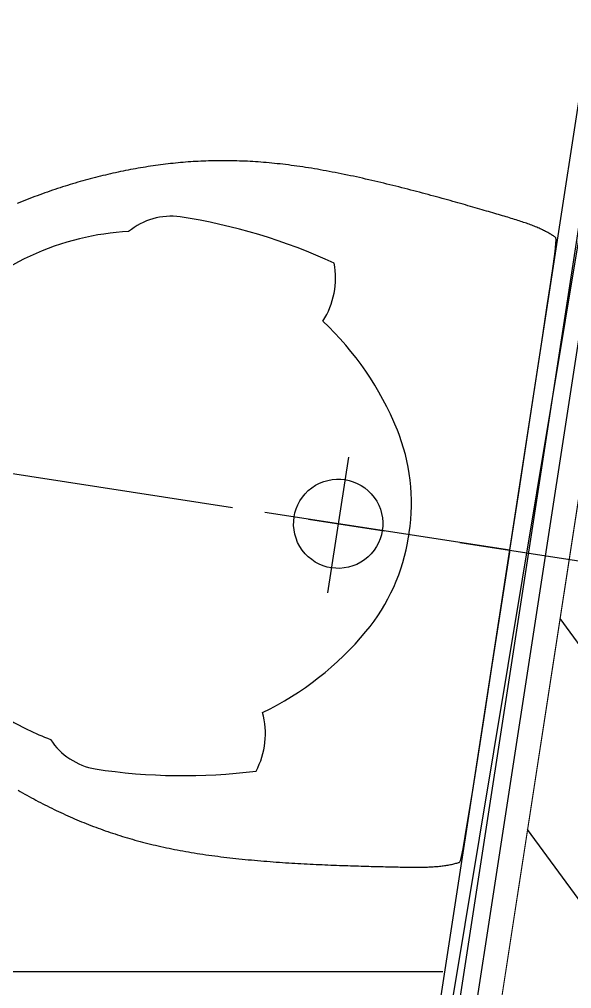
# Model space of a CAD drawing. Header units: millimetres. Extents: x 263321 to 2483465, y 33647 to 614421.
# Drawn here: x 2414703 to 2414931.7, y 397629.5 to 398030.6 of the extents above; entities that cross this region are included whole.
import ezdxf

# ---------------------------------------------------------------- set-up
doc = ezdxf.new("R2010")
doc.units = ezdxf.units.MM
doc.linetypes.add('CENTER', pattern=[50.8, 31.75, -6.35, 6.35, -6.35])
for name, color, linetype in [('A-PLAN-CL', 8, 'CENTER'), ('A-PLAN-HATCH2', 8, 'Continuous'), ('A-PLAN-PLASTER', 67, 'Continuous'), ('A-PLAN-SANITARY FIXTURES', 35, 'Continuous'), ('A-PLAN-TILE', 32, 'Continuous'), ('CEILING TOA', 250, 'Continuous'), ('TOA-FC-MODULAR', 7, 'Continuous')]:
    doc.layers.add(name, color=color, linetype=linetype)
for name, color, linetype, lineweight in [('A-PLAN-THIN', 251, 'Continuous', 15), ('TOA-FL-CPT-1', 8, 'Continuous', 5), ('TOA-FL-TILE-4', 8, 'Continuous', 5)]:
    doc.layers.add(name, color=color, linetype=linetype, lineweight=lineweight)

# ---------------------------------------------------------------- blocks, each defined once
blk = doc.blocks.new('A$C54621FCA')
at = {"layer": 'A-PLAN-SANITARY FIXTURES'}
for p, q in [((62.05, 284.72, 0), (63.3, 284.85, 0)), ((63.3, 284.85, 0), (64.55, 284.97, 0)), ((64.55, 284.97, 0), (65.81, 285.1, 0)), ((65.81, 285.1, 0), (67.07, 285.22, 0)), ((67.07, 285.22, 0), (68.34, 285.34, 0)), ((68.34, 285.34, 0), (69.61, 285.46, 0)), ((69.61, 285.46, 0), (70.89, 285.57, 0)), ((70.89, 285.57, 0), (72.16, 285.69, 0)), ((72.16, 285.69, 0), (73.45, 285.8, 0)), ((73.45, 285.8, 0), (74.73, 285.91, 0)), ((74.73, 285.91, 0), (76.02, 286.01, 0)), ((76.02, 286.01, 0), (77.31, 286.12, 0)), ((77.31, 286.12, 0), (78.6, 286.22, 0)), ((78.6, 286.22, 0), (79.89, 286.31, 0)), ((79.89, 286.31, 0), (81.18, 286.41, 0)), ((81.18, 286.41, 0), (82.47, 286.5, 0)), ((82.47, 286.5, 0), (83.76, 286.59, 0)), ((83.76, 286.59, 0), (85.05, 286.67, 0)), ((85.05, 286.67, 0), (86.34, 286.75, 0)), ((86.34, 286.75, 0), (87.63, 286.83, 0)), ((87.63, 286.83, 0), (88.92, 286.91, 0)), ((88.92, 286.91, 0), (90.2, 286.97, 0)), ((90.2, 286.97, 0), (91.49, 287.04, 0)), ((91.49, 287.04, 0), (92.77, 287.1, 0)), ((92.77, 287.1, 0), (94.04, 287.16, 0)), ((94.04, 287.16, 0), (95.31, 287.21, 0)), ((95.31, 287.21, 0), (96.58, 287.26, 0)), ((96.58, 287.26, 0), (97.85, 287.3, 0)), ((97.85, 287.3, 0), (99.11, 287.34, 0)), ((99.11, 287.34, 0), (100.36, 287.38, 0)), ((100.36, 287.38, 0), (101.61, 287.4, 0)), ((101.61, 287.4, 0), (102.86, 287.43, 0)), ((102.86, 287.43, 0), (104.09, 287.45, 0)), ((104.09, 287.45, 0), (105.33, 287.46, 0)), ((105.33, 287.46, 0), (106.55, 287.47, 0)), ((106.55, 287.47, 0), (107.77, 287.47, 0)), ((107.77, 287.47, 0), (108.98, 287.47, 0)), ((108.98, 287.47, 0), (110.19, 287.46, 0)), ((110.19, 287.46, 0), (111.39, 287.45, 0)), ((111.39, 287.45, 0), (112.59, 287.43, 0)), ((112.59, 287.43, 0), (113.77, 287.4, 0)), ((113.77, 287.4, 0), (114.95, 287.37, 0)), ((114.95, 287.37, 0), (116.13, 287.34, 0)), ((116.13, 287.34, 0), (117.3, 287.3, 0)), ((117.3, 287.3, 0), (118.46, 287.25, 0)), ((118.46, 287.25, 0), (119.62, 287.2, 0)), ((119.62, 287.2, 0), (120.77, 287.14, 0)), ((120.77, 287.14, 0), (121.91, 287.08, 0)), ((121.91, 287.08, 0), (123.05, 287.01, 0)), ((123.05, 287.01, 0), (124.19, 286.94, 0)), ((124.19, 286.94, 0), (125.32, 286.86, 0)), ((125.32, 286.86, 0), (126.44, 286.78, 0)), ((126.44, 286.78, 0), (127.56, 286.69, 0)), ((127.56, 286.69, 0), (128.67, 286.59, 0)), ((128.67, 286.59, 0), (129.78, 286.49, 0)), ((129.78, 286.49, 0), (130.88, 286.39, 0)), ((130.88, 286.39, 0), (131.98, 286.28, 0)), ((131.98, 286.28, 0), (133.07, 286.16, 0)), ((133.07, 286.16, 0), (134.16, 286.04, 0)), ((134.16, 286.04, 0), (135.25, 285.91, 0)), ((135.25, 285.91, 0), (136.33, 285.78, 0)), ((136.33, 285.78, 0), (137.41, 285.64, 0)), ((137.41, 285.64, 0), (138.48, 285.5, 0)), ((138.48, 285.5, 0), (139.55, 285.35, 0)), ((139.55, 285.35, 0), (140.61, 285.2, 0)), ((140.61, 285.2, 0), (141.67, 285.04, 0)), ((141.67, 285.04, 0), (142.73, 284.88, 0)), ((142.73, 284.88, 0), (143.79, 284.71, 0)), ((29.22, 280.79, 0), (30.11, 280.91, 0)), ((30.11, 280.91, 0), (31.03, 281.03, 0)), ((31.03, 281.03, 0), (31.96, 281.15, 0)), ((31.96, 281.15, 0), (32.91, 281.28, 0)), ((32.91, 281.28, 0), (33.87, 281.4, 0)), ((33.87, 281.4, 0), (34.85, 281.53, 0)), ((34.85, 281.53, 0), (35.84, 281.65, 0)), ((35.84, 281.65, 0), (36.85, 281.78, 0)), ((36.85, 281.78, 0), (37.87, 281.91, 0)), ((37.87, 281.91, 0), (38.91, 282.04, 0)), ((38.91, 282.04, 0), (39.96, 282.18, 0)), ((39.96, 282.18, 0), (41.03, 282.31, 0)), ((41.03, 282.31, 0), (42.1, 282.44, 0)), ((42.1, 282.44, 0), (43.19, 282.58, 0)), ((43.19, 282.58, 0), (44.3, 282.71, 0)), ((44.3, 282.71, 0), (45.41, 282.85, 0)), ((45.41, 282.85, 0), (46.54, 282.98, 0)), ((46.54, 282.98, 0), (47.67, 283.12, 0)), ((47.67, 283.12, 0), (48.82, 283.26, 0)), ((48.82, 283.26, 0), (49.98, 283.39, 0)), ((49.98, 283.39, 0), (51.15, 283.53, 0)), ((51.15, 283.53, 0), (52.33, 283.66, 0)), ((52.33, 283.66, 0), (53.52, 283.8, 0)), ((53.52, 283.8, 0), (54.71, 283.93, 0)), ((54.71, 283.93, 0), (55.92, 284.07, 0)), ((55.92, 284.07, 0), (57.13, 284.2, 0)), ((57.13, 284.2, 0), (58.35, 284.33, 0)), ((58.35, 284.33, 0), (59.58, 284.46, 0)), ((59.58, 284.46, 0), (60.81, 284.59, 0)), ((60.81, 284.59, 0), (62.05, 284.72, 0)), ((143.79, 284.71, 0), (144.84, 284.53, 0)), ((144.84, 284.53, 0), (145.88, 284.35, 0)), ((145.88, 284.35, 0), (146.93, 284.17, 0)), ((146.93, 284.17, 0), (147.97, 283.98, 0)), ((147.97, 283.98, 0), (149.01, 283.78, 0)), ((149.01, 283.78, 0), (150.04, 283.58, 0)), ((150.04, 283.58, 0), (151.07, 283.38, 0)), ((151.07, 283.38, 0), (152.1, 283.16, 0)), ((152.1, 283.16, 0), (153.13, 282.95, 0)), ((153.13, 282.95, 0), (154.16, 282.73, 0)), ((154.16, 282.73, 0), (155.18, 282.5, 0)), ((155.18, 282.5, 0), (156.2, 282.27, 0)), ((156.2, 282.27, 0), (157.22, 282.03, 0)), ((157.22, 282.03, 0), (158.23, 281.79, 0)), ((158.23, 281.79, 0), (159.25, 281.54, 0)), ((159.25, 281.54, 0), (160.26, 281.29, 0)), ((160.26, 281.29, 0), (161.27, 281.03, 0)), ((161.27, 281.03, 0), (162.28, 280.77, 0)), ((6.44, 276.72, 0), (6.92, 276.87, 0)), ((6.92, 276.87, 0), (7.41, 277.01, 0)), ((7.41, 277.01, 0), (7.9, 277.15, 0)), ((7.9, 277.15, 0), (8.4, 277.29, 0)), ((8.4, 277.29, 0), (8.91, 277.43, 0)), ((8.91, 277.43, 0), (9.42, 277.56, 0)), ((9.42, 277.56, 0), (9.94, 277.69, 0)), ((9.94, 277.69, 0), (10.48, 277.81, 0)), ((10.48, 277.81, 0), (11.02, 277.93, 0)), ((11.02, 277.93, 0), (11.56, 278.05, 0)), ((11.56, 278.05, 0), (12.12, 278.17, 0)), ((12.12, 278.17, 0), (12.69, 278.29, 0)), ((12.69, 278.29, 0), (13.27, 278.4, 0)), ((13.27, 278.4, 0), (13.86, 278.52, 0)), ((13.86, 278.52, 0), (14.46, 278.63, 0)), ((14.46, 278.63, 0), (15.07, 278.74, 0)), ((15.07, 278.74, 0), (15.69, 278.85, 0)), ((15.69, 278.85, 0), (16.33, 278.95, 0)), ((16.33, 278.95, 0), (16.97, 279.06, 0)), ((16.97, 279.06, 0), (17.63, 279.17, 0)), ((17.63, 279.17, 0), (18.3, 279.27, 0)), ((18.3, 279.27, 0), (18.99, 279.38, 0)), ((18.99, 279.38, 0), (19.68, 279.48, 0)), ((19.68, 279.48, 0), (20.4, 279.59, 0)), ((20.4, 279.59, 0), (21.12, 279.69, 0)), ((21.12, 279.69, 0), (21.86, 279.8, 0)), ((21.86, 279.8, 0), (22.62, 279.9, 0)), ((22.62, 279.9, 0), (23.39, 280.01, 0)), ((23.39, 280.01, 0), (24.17, 280.12, 0)), ((24.17, 280.12, 0), (24.97, 280.23, 0)), ((24.97, 280.23, 0), (25.79, 280.34, 0)), ((25.79, 280.34, 0), (26.62, 280.45, 0)), ((26.62, 280.45, 0), (27.47, 280.56, 0)), ((27.47, 280.56, 0), (28.33, 280.68, 0)), ((28.33, 280.68, 0), (29.22, 280.79, 0)), ((162.28, 280.77, 0), (163.29, 280.5, 0)), ((163.29, 280.5, 0), (164.29, 280.22, 0)), ((164.29, 280.22, 0), (165.3, 279.95, 0)), ((165.3, 279.95, 0), (166.3, 279.66, 0)), ((166.3, 279.66, 0), (167.31, 279.37, 0)), ((167.31, 279.37, 0), (168.31, 279.08, 0)), ((168.31, 279.08, 0), (169.31, 278.78, 0)), ((169.31, 278.78, 0), (170.31, 278.48, 0)), ((170.31, 278.48, 0), (171.31, 278.17, 0)), ((171.31, 278.17, 0), (172.31, 277.85, 0)), ((172.31, 277.85, 0), (173.31, 277.53, 0)), ((173.31, 277.53, 0), (174.31, 277.21, 0)), ((174.31, 277.21, 0), (175.3, 276.88, 0)), ((175.3, 276.88, 0), (176.3, 276.54, 0)), ((0.5, 272.05, 0), (0.66, 273.73, 0)), ((0.66, 273.73, 0), (0.85, 274.41, 0)), ((0.85, 274.41, 0), (1.09, 274.61, 0)), ((1.09, 274.61, 0), (1.36, 274.74, 0)), ((1.36, 274.74, 0), (1.68, 274.88, 0)), ((1.68, 274.88, 0), (2.03, 275.04, 0)), ((2.03, 275.04, 0), (2.41, 275.2, 0)), ((2.41, 275.2, 0), (2.82, 275.38, 0)), ((2.82, 275.38, 0), (3.24, 275.55, 0)), ((3.24, 275.55, 0), (3.68, 275.73, 0)), ((3.68, 275.73, 0), (4.13, 275.91, 0)), ((4.13, 275.91, 0), (4.58, 276.08, 0)), ((4.58, 276.08, 0), (5.04, 276.25, 0)), ((5.04, 276.25, 0), (5.5, 276.41, 0)), ((5.5, 276.41, 0), (5.97, 276.56, 0)), ((5.97, 276.56, 0), (6.44, 276.72, 0)), ((176.3, 276.54, 0), (177.3, 276.2, 0)), ((177.3, 276.2, 0), (178.3, 275.86, 0)), ((178.3, 275.86, 0), (179.29, 275.51, 0)), ((179.29, 275.51, 0), (180.29, 275.16, 0)), ((180.29, 275.16, 0), (181.29, 274.8, 0)), ((181.29, 274.8, 0), (182.28, 274.43, 0)), ((182.28, 274.43, 0), (183.28, 274.06, 0)), ((183.28, 274.06, 0), (184.27, 273.68, 0)), ((184.27, 273.68, 0), (185.27, 273.3, 0)), ((185.27, 273.3, 0), (186.26, 272.92, 0)), ((186.26, 272.92, 0), (187.26, 272.53, 0)), ((0.27, 263.67, 0), (0.37, 268.86, 0)), ((0.37, 268.86, 0), (0.5, 272.05, 0)), ((187.26, 272.53, 0), (188.25, 272.13, 0)), ((188.25, 272.13, 0), (189.25, 271.73, 0)), ((189.25, 271.73, 0), (190.24, 271.33, 0)), ((190.24, 271.33, 0), (191.23, 270.92, 0)), ((191.23, 270.92, 0), (192.22, 270.5, 0)), ((192.22, 270.5, 0), (193.21, 270.08, 0)), ((193.21, 270.08, 0), (194.2, 269.65, 0)), ((194.2, 269.65, 0), (195.19, 269.22, 0)), ((195.19, 269.22, 0), (196.18, 268.78, 0)), ((196.18, 268.78, 0), (197.17, 268.34, 0)), ((197.17, 268.34, 0), (198.16, 267.9, 0)), ((198.16, 267.9, 0), (199.15, 267.44, 0)), ((199.15, 267.44, 0), (200.14, 266.99, 0)), ((200.14, 266.99, 0), (201.12, 266.52, 0)), ((201.12, 266.52, 0), (202.11, 266.06, 0)), ((202.11, 266.06, 0), (203.09, 265.58, 0)), ((203.09, 265.58, 0), (204.08, 265.11, 0)), ((204.08, 265.11, 0), (205.06, 264.62, 0)), ((0.19, 255.96, 0), (0.27, 263.67, 0)), ((205.06, 264.62, 0), (206.04, 264.14, 0)), ((206.04, 264.14, 0), (207.02, 263.64, 0)), ((207.02, 263.64, 0), (208, 263.14, 0)), ((208, 263.14, 0), (208.98, 262.64, 0)), ((208.98, 262.64, 0), (209.96, 262.13, 0)), ((209.96, 262.13, 0), (210.94, 261.62, 0)), ((210.94, 261.62, 0), (211.91, 261.1, 0)), ((211.91, 261.1, 0), (212.89, 260.58, 0)), ((212.89, 260.58, 0), (213.86, 260.05, 0)), ((213.86, 260.05, 0), (214.84, 259.51, 0)), ((214.84, 259.51, 0), (215.81, 258.97, 0)), ((215.81, 258.97, 0), (216.78, 258.43, 0)), ((216.78, 258.43, 0), (217.75, 257.88, 0)), ((217.75, 257.88, 0), (218.72, 257.32, 0)), ((218.72, 257.32, 0), (219.69, 256.76, 0)), ((219.69, 256.76, 0), (220.66, 256.2, 0)), ((0.13, 245.22, 0), (0.19, 255.96, 0)), ((220.66, 256.2, 0), (221.62, 255.63, 0)), ((221.62, 255.63, 0), (222.59, 255.05, 0)), ((222.59, 255.05, 0), (223.55, 254.47, 0)), ((0.08, 230.95, 0), (0.13, 245.22, 0)), ((0.05, 212.89, 0), (0.08, 230.95, 0)), ((0.02, 191.8, 0), (0.05, 212.89, 0)), ((0.01, 168.69, 0), (0.02, 191.8, 0)), ((0, 144.58, 0), (0.01, 168.69, 0)), ((71.98, 171.58, 0), (71.98, 114.81, 0)), ((0, 143.74, 0), (0, 144.58, 0)), ((0, 143.74, 0), (102.78, 143.74, 0)), ((0, 142.89, 0), (0, 143.74, 0)), ((0.01, 118.78, 0), (0, 142.89, 0)), ((0.02, 95.67, 0), (0.01, 118.78, 0)), ((0.05, 74.58, 0), (0.02, 95.67, 0)), ((0.08, 56.52, 0), (0.05, 74.58, 0)), ((0.13, 42.25, 0), (0.08, 56.52, 0)), ((0.19, 31.51, 0), (0.13, 42.25, 0)), ((0.27, 23.8, 0), (0.19, 31.51, 0)), ((0.37, 18.61, 0), (0.27, 23.8, 0)), ((0.5, 15.42, 0), (0.37, 18.61, 0)), ((0.66, 13.74, 0), (0.5, 15.42, 0)), ((0.85, 13.06, 0), (0.66, 13.74, 0)), ((1.09, 12.86, 0), (0.85, 13.06, 0)), ((1.36, 12.73, 0), (1.09, 12.86, 0)), ((1.68, 12.59, 0), (1.36, 12.73, 0)), ((2.03, 12.43, 0), (1.68, 12.59, 0)), ((2.41, 12.27, 0), (2.03, 12.43, 0)), ((2.82, 12.09, 0), (2.41, 12.27, 0)), ((3.24, 11.92, 0), (2.82, 12.09, 0)), ((180.29, 12.32, 0), (179.29, 11.96, 0)), ((181.29, 12.68, 0), (180.29, 12.32, 0)), ((182.28, 13.04, 0), (181.29, 12.68, 0)), ((183.28, 13.41, 0), (182.28, 13.04, 0)), ((184.27, 13.79, 0), (183.28, 13.41, 0)), ((185.27, 14.17, 0), (184.27, 13.79, 0)), ((186.26, 14.55, 0), (185.27, 14.17, 0)), ((3.68, 11.74, 0), (3.24, 11.92, 0)), ((4.13, 11.56, 0), (3.68, 11.74, 0)), ((4.58, 11.39, 0), (4.13, 11.56, 0)), ((5.04, 11.23, 0), (4.58, 11.39, 0)), ((5.5, 11.06, 0), (5.04, 11.23, 0)), ((5.97, 10.91, 0), (5.5, 11.06, 0)), ((6.44, 10.75, 0), (5.97, 10.91, 0)), ((6.92, 10.6, 0), (6.44, 10.75, 0)), ((7.41, 10.46, 0), (6.92, 10.6, 0)), ((7.9, 10.32, 0), (7.41, 10.46, 0)), ((8.4, 10.18, 0), (7.9, 10.32, 0)), ((8.91, 10.04, 0), (8.4, 10.18, 0)), ((9.42, 9.91, 0), (8.91, 10.04, 0)), ((9.94, 9.79, 0), (9.42, 9.91, 0)), ((10.48, 9.66, 0), (9.94, 9.79, 0)), ((11.02, 9.54, 0), (10.48, 9.66, 0)), ((11.56, 9.42, 0), (11.02, 9.54, 0)), ((12.12, 9.3, 0), (11.56, 9.42, 0)), ((12.69, 9.18, 0), (12.12, 9.3, 0)), ((13.27, 9.07, 0), (12.69, 9.18, 0)), ((13.86, 8.95, 0), (13.27, 9.07, 0)), ((14.46, 8.84, 0), (13.86, 8.95, 0)), ((15.07, 8.73, 0), (14.46, 8.84, 0)), ((15.69, 8.63, 0), (15.07, 8.73, 0)), ((16.33, 8.52, 0), (15.69, 8.63, 0)), ((16.97, 8.41, 0), (16.33, 8.52, 0)), ((17.63, 8.31, 0), (16.97, 8.41, 0)), ((18.3, 8.2, 0), (17.63, 8.31, 0)), ((18.99, 8.09, 0), (18.3, 8.2, 0)), ((19.68, 7.99, 0), (18.99, 8.09, 0)), ((167.31, 8.1, 0), (166.3, 7.81, 0)), ((168.31, 8.39, 0), (167.31, 8.1, 0)), ((169.31, 8.69, 0), (168.31, 8.39, 0)), ((170.31, 8.99, 0), (169.31, 8.69, 0)), ((171.31, 9.3, 0), (170.31, 8.99, 0)), ((172.31, 9.62, 0), (171.31, 9.3, 0)), ((173.31, 9.94, 0), (172.31, 9.62, 0)), ((174.31, 10.26, 0), (173.31, 9.94, 0)), ((175.3, 10.59, 0), (174.31, 10.26, 0)), ((176.3, 10.93, 0), (175.3, 10.59, 0)), ((177.3, 11.27, 0), (176.3, 10.93, 0)), ((178.3, 11.61, 0), (177.3, 11.27, 0)), ((179.29, 11.96, 0), (178.3, 11.61, 0)), ((20.4, 7.88, 0), (19.68, 7.99, 0)), ((21.12, 7.78, 0), (20.4, 7.88, 0)), ((21.86, 7.67, 0), (21.12, 7.78, 0)), ((22.62, 7.57, 0), (21.86, 7.67, 0)), ((23.39, 7.46, 0), (22.62, 7.57, 0)), ((24.17, 7.35, 0), (23.39, 7.46, 0)), ((24.97, 7.24, 0), (24.17, 7.35, 0)), ((25.79, 7.13, 0), (24.97, 7.24, 0)), ((26.62, 7.02, 0), (25.79, 7.13, 0)), ((27.47, 6.91, 0), (26.62, 7.02, 0)), ((28.33, 6.79, 0), (27.47, 6.91, 0)), ((29.22, 6.68, 0), (28.33, 6.79, 0)), ((30.11, 6.56, 0), (29.22, 6.68, 0)), ((31.03, 6.44, 0), (30.11, 6.56, 0)), ((31.96, 6.32, 0), (31.03, 6.44, 0)), ((32.91, 6.19, 0), (31.96, 6.32, 0)), ((33.87, 6.07, 0), (32.91, 6.19, 0)), ((34.85, 5.94, 0), (33.87, 6.07, 0)), ((35.84, 5.82, 0), (34.85, 5.94, 0)), ((36.85, 5.69, 0), (35.84, 5.82, 0)), ((37.87, 5.56, 0), (36.85, 5.69, 0)), ((38.91, 5.43, 0), (37.87, 5.56, 0)), ((39.96, 5.29, 0), (38.91, 5.43, 0)), ((41.03, 5.16, 0), (39.96, 5.29, 0)), ((42.1, 5.03, 0), (41.03, 5.16, 0)), ((43.19, 4.89, 0), (42.1, 5.03, 0)), ((44.3, 4.76, 0), (43.19, 4.89, 0)), ((45.41, 4.62, 0), (44.3, 4.76, 0)), ((46.54, 4.49, 0), (45.41, 4.62, 0)), ((47.67, 4.35, 0), (46.54, 4.49, 0)), ((48.82, 4.21, 0), (47.67, 4.35, 0)), ((49.98, 4.08, 0), (48.82, 4.21, 0)), ((51.15, 3.94, 0), (49.98, 4.08, 0)), ((151.07, 4.1, 0), (150.04, 3.89, 0)), ((152.1, 4.31, 0), (151.07, 4.1, 0)), ((153.13, 4.52, 0), (152.1, 4.31, 0)), ((154.16, 4.74, 0), (153.13, 4.52, 0)), ((155.18, 4.97, 0), (154.16, 4.74, 0)), ((156.2, 5.2, 0), (155.18, 4.97, 0)), ((157.22, 5.44, 0), (156.2, 5.2, 0)), ((158.23, 5.68, 0), (157.22, 5.44, 0)), ((159.25, 5.93, 0), (158.23, 5.68, 0)), ((160.26, 6.18, 0), (159.25, 5.93, 0)), ((161.27, 6.44, 0), (160.26, 6.18, 0)), ((162.28, 6.71, 0), (161.27, 6.44, 0)), ((163.29, 6.97, 0), (162.28, 6.71, 0)), ((164.29, 7.25, 0), (163.29, 6.97, 0)), ((165.3, 7.53, 0), (164.29, 7.25, 0)), ((166.3, 7.81, 0), (165.3, 7.53, 0)), ((52.33, 3.81, 0), (51.15, 3.94, 0)), ((53.52, 3.67, 0), (52.33, 3.81, 0)), ((54.71, 3.54, 0), (53.52, 3.67, 0)), ((55.92, 3.4, 0), (54.71, 3.54, 0)), ((57.13, 3.27, 0), (55.92, 3.4, 0)), ((58.35, 3.14, 0), (57.13, 3.27, 0)), ((59.58, 3.01, 0), (58.35, 3.14, 0)), ((60.81, 2.88, 0), (59.58, 3.01, 0)), ((62.05, 2.75, 0), (60.81, 2.88, 0)), ((63.3, 2.62, 0), (62.05, 2.75, 0)), ((64.55, 2.5, 0), (63.3, 2.62, 0)), ((65.81, 2.37, 0), (64.55, 2.5, 0)), ((67.07, 2.25, 0), (65.81, 2.37, 0)), ((68.34, 2.13, 0), (67.07, 2.25, 0)), ((69.61, 2.01, 0), (68.34, 2.13, 0)), ((70.89, 1.9, 0), (69.61, 2.01, 0)), ((72.16, 1.78, 0), (70.89, 1.9, 0)), ((73.45, 1.67, 0), (72.16, 1.78, 0)), ((74.73, 1.56, 0), (73.45, 1.67, 0)), ((76.02, 1.46, 0), (74.73, 1.56, 0)), ((77.31, 1.35, 0), (76.02, 1.46, 0)), ((78.6, 1.25, 0), (77.31, 1.35, 0)), ((79.89, 1.16, 0), (78.6, 1.25, 0)), ((81.18, 1.06, 0), (79.89, 1.16, 0)), ((82.47, 0.97, 0), (81.18, 1.06, 0)), ((83.76, 0.88, 0), (82.47, 0.97, 0)), ((85.05, 0.8, 0), (83.76, 0.88, 0)), ((86.34, 0.72, 0), (85.05, 0.8, 0)), ((87.63, 0.64, 0), (86.34, 0.72, 0)), ((88.92, 0.57, 0), (87.63, 0.64, 0)), ((90.2, 0.5, 0), (88.92, 0.57, 0)), ((91.49, 0.43, 0), (90.2, 0.5, 0)), ((92.77, 0.37, 0), (91.49, 0.43, 0)), ((94.04, 0.31, 0), (92.77, 0.37, 0)), ((95.31, 0.26, 0), (94.04, 0.31, 0)), ((96.58, 0.21, 0), (95.31, 0.26, 0)), ((97.85, 0.17, 0), (96.58, 0.21, 0)), ((99.11, 0.13, 0), (97.85, 0.17, 0)), ((100.36, 0.1, 0), (99.11, 0.13, 0)), ((101.61, 0.07, 0), (100.36, 0.1, 0)), ((102.86, 0.04, 0), (101.61, 0.07, 0)), ((104.09, 0.02, 0), (102.86, 0.04, 0)), ((105.33, 0.01, 0), (104.09, 0.02, 0)), ((106.55, 0, 0), (105.33, 0.01, 0)), ((107.77, 0, 0), (106.55, 0, 0)), ((108.98, 0, 0), (107.77, 0, 0)), ((110.19, 0.01, 0), (108.98, 0, 0)), ((111.39, 0.02, 0), (110.19, 0.01, 0)), ((112.59, 0.04, 0), (111.39, 0.02, 0)), ((113.77, 0.07, 0), (112.59, 0.04, 0)), ((114.95, 0.1, 0), (113.77, 0.07, 0)), ((116.13, 0.13, 0), (114.95, 0.1, 0)), ((117.3, 0.17, 0), (116.13, 0.13, 0)), ((118.46, 0.22, 0), (117.3, 0.17, 0)), ((119.62, 0.27, 0), (118.46, 0.22, 0)), ((120.77, 0.33, 0), (119.62, 0.27, 0)), ((121.91, 0.39, 0), (120.77, 0.33, 0)), ((123.05, 0.46, 0), (121.91, 0.39, 0)), ((124.19, 0.53, 0), (123.05, 0.46, 0)), ((125.32, 0.61, 0), (124.19, 0.53, 0)), ((126.44, 0.69, 0), (125.32, 0.61, 0)), ((127.56, 0.78, 0), (126.44, 0.69, 0)), ((128.67, 0.88, 0), (127.56, 0.78, 0)), ((129.78, 0.98, 0), (128.67, 0.88, 0)), ((130.88, 1.08, 0), (129.78, 0.98, 0)), ((131.98, 1.19, 0), (130.88, 1.08, 0)), ((133.07, 1.31, 0), (131.98, 1.19, 0)), ((134.16, 1.43, 0), (133.07, 1.31, 0)), ((135.25, 1.56, 0), (134.16, 1.43, 0)), ((136.33, 1.69, 0), (135.25, 1.56, 0)), ((137.41, 1.83, 0), (136.33, 1.69, 0)), ((138.48, 1.97, 0), (137.41, 1.83, 0)), ((139.55, 2.12, 0), (138.48, 1.97, 0)), ((140.61, 2.27, 0), (139.55, 2.12, 0)), ((141.67, 2.43, 0), (140.61, 2.27, 0)), ((142.73, 2.59, 0), (141.67, 2.43, 0)), ((143.79, 2.76, 0), (142.73, 2.59, 0)), ((144.84, 2.94, 0), (143.79, 2.76, 0)), ((145.88, 3.12, 0), (144.84, 2.94, 0)), ((146.93, 3.3, 0), (145.88, 3.12, 0)), ((147.97, 3.49, 0), (146.93, 3.3, 0)), ((149.01, 3.69, 0), (147.97, 3.49, 0)), ((150.04, 3.89, 0), (149.01, 3.69, 0))]:
    blk.add_line(p, q, dxfattribs=at)
at = {"layer": 'A-PLAN-SANITARY FIXTURES', "extrusion": (0, 0, -1)}
for centre, major_axis, start_param, end_param in [((155.96, 19.55, 0), (-169.55, 169.55), 0.50678, 0.785398), ((155.5, 231.51, 0), (-19.67, -19.67), 2.373062, 3.195577), ((121.27, 239.16, 0), (-23.41, -23.41), 0.367298, 1.121678), ((152.96, 140.38, 0), (-79.3, -79.3), 2.564959, 2.748732), ((153.41, 141.48, 0), (-78.46, 78.46), 1.177936, 1.569119), ((164.04, 119.98, 0), (-90.86, 90.86), -0.245139, 0.181004), ((123.04, 144.58, 0), (-57.06, 57.06), -0.785398, -0.245139), ((123.04, 144.58, 0), (-57.06, -57.06), 0.774983, 0.785398), ((123.04, 142.89, 0), (-57.06, 57.06), -0.785398, -0.774983), ((123.04, 142.89, 0), (-57.06, 57.06), -1.325657, -0.785398), ((164.04, 167.49, 0), (-90.86, -90.86), 6.102181, 6.528324), ((121.27, 48.31, 0), (-23.41, 23.41), -1.121678, -0.367298), ((152.96, 147.09, 0), (-79.3, -79.3), 5.10525, 5.289023), ((155.96, 267.92, 0), (-169.55, -169.55), 5.497787, 5.776405), ((155.5, 55.96, 0), (-19.67, 19.67), 3.087608, 3.910123)]:
    blk.add_ellipse(centre, major_axis=major_axis, ratio=1, start_param=start_param, end_param=end_param, dxfattribs=at)
blk.add_ellipse((71.98, 143.74, 0), major_axis=(-13.06, -13.06), ratio=1, dxfattribs=at)
blk = doc.blocks.new('Rest room-2.0')
at = {"layer": 'A-PLAN-HATCH2'}
h = blk.add_hatch(dxfattribs=at)
h.set_pattern_fill('ANSI31', color=256, scale=500, angle=261.2432, style=0)
h.set_pattern_definition([(306.243209, (617163.19, -129546.95), (50.407168, 36.9508784), [])])
h.paths.add_polyline_path([(7047.36, -5685.31), (7879.42, -283.61), (7978.25, -298.84), (7148.54, -5685.31)])
at = {"layer": 'A-PLAN-CL', "linetype": 'CENTER', "ltscale": 5}
blk.add_line((6198.23, -4223.6), (7672.14, -4450.63), dxfattribs=at)
at = {"layer": 'A-PLAN-PLASTER', "elevation": 0}
blk.add_lwpolyline([(7275.01, -200.63), (7868.01, -291.97), (7038.79, -5675.31), (5918.62, -5675.31)], dxfattribs=at)
at = {"layer": 'A-PLAN-THIN'}
blk.add_line((7879.42, -283.61), (7049.71, -5670.09), dxfattribs=at)
blk.add_lwpolyline([(7047.36, -5685.31), (7879.42, -283.61), (7978.25, -298.84), (7148.54, -5685.31)], close=True, dxfattribs=at)
at = {"layer": 'A-PLAN-TILE', "elevation": 0}
blk.add_lwpolyline([(7859.76, -299.57), (7851.85, -298.35), (7026.64, -5655.6), (7034.55, -5656.82)], close=True, dxfattribs=at)
at = {"layer": 'A-PLAN-SANITARY FIXTURES', "xscale": -1, "rotation": 351.2432816985323}
blk.add_blockref('A$C54621FCA', (7201.22, -4523.52, 0), dxfattribs=at)
blk = doc.blocks.new('CHOREE')
blk.add_blockref('Rest room-2.0', (8768.57, -2039.87))
blk = doc.blocks.new('BIG CHOORE')
blk.add_blockref('CHOREE', (-2407.99, -1909.01))

msp = doc.modelspace()

# ---------------------------------------------------------------- hatches: boundary and pattern name
at = {"layer": 'TOA-FC-MODULAR'}
h = msp.add_hatch(dxfattribs=at)
h.set_pattern_fill('_USER', color=252, scale=600, angle=270, double=1, pattern_type=0)
h.set_pattern_definition([(270, (2411447.9, 407836.14), (600, -1e-13), []), (0, (2411447.9, 407836.14), (0, 600), [])])
edge = h.paths.add_edge_path()
edge.add_line((2411531.796, 407837.052), (2411531.796, 406742.052))
edge.add_line((2411531.796, 406742.052), (2412646.796, 406742.053))
edge.add_arc((2412646.796, 406732.053), 10, -0.00004, 90.00004, ccw=False)
edge.add_line((2412656.796, 406732.053), (2412656.796, 403697.052))
edge.add_line((2412656.796, 403697.052), (2413296.796, 403697.052))
edge.add_arc((2413296.796, 403687.052), 10, -0.26121, 90, ccw=False)
edge.add_line((2413306.796, 403687.006), (2413298.796, 403430.072))
edge.add_line((2413298.796, 403430.072), (2413143.81, 403431.646))
edge.add_line((2413143.81, 403431.646), (2413143.804, 403546.603))
edge.add_line((2413143.804, 403546.603), (2411806.793, 403547.052))
edge.add_line((2411806.793, 403547.052), (2411806.793, 401694.671))
edge.add_line((2411806.793, 401694.671), (2413143.804, 401694.501))
edge.add_line((2413143.804, 401694.501), (2413143.804, 402829.052))
edge.add_line((2413143.804, 402829.052), (2413306.798, 402829.052))
edge.add_line((2413306.798, 402829.052), (2413306.798, 401530.604))
edge.add_line((2413306.798, 401530.604), (2411806.793, 401530.604))
edge.add_line((2411806.793, 401530.604), (2411798.793, 396532.052))
edge.add_line((2411798.793, 396532.052), (2414708.442, 396534.953))
edge.add_line((2414708.442, 396534.953), (2415534.008, 401887.777))
edge.add_line((2415534.008, 401887.777), (2414950.886, 401977.599))
edge.add_arc((2414952.408, 401987.483), 10, 170.8501, 261.24321, ccw=False)
edge.add_line((2414942.535, 401989.073), (2414962.326, 402117.558))
edge.add_arc((2414971.966, 402116.073), 9.753, 79.79276, 171.24321, ccw=False)
edge.add_line((2414973.694, 402125.672), (2415640.864, 402023.156))
edge.add_line((2415640.864, 402023.156), (2416533.333, 407817.052))
edge.add_line((2416533.333, 407817.052), (2413956.796, 407817.052))
edge.add_line((2413956.796, 407817.052), (2413956.796, 406702.052))
edge.add_arc((2413946.796, 406702.052), 10, 270, 360, ccw=False)
edge.add_line((2413946.796, 406692.052), (2413816.795, 406692.052))
edge.add_arc((2413816.795, 406702.051), 10, 179.99719, 270, ccw=False)
edge.add_line((2413806.796, 406702.052), (2413806.796, 407832.052))
edge.add_line((2413806.796, 407832.052), (2411531.796, 407837.052))
at = {"layer": 'TOA-FL-CPT-1', "true_color": 0xc7c8ca}
h = msp.add_hatch(dxfattribs=at)
h.set_pattern_fill('AR-PARQ1', color=9, scale=3)
h.set_pattern_definition([(90, (90021.1, 24147), (-914.4, 914.4), [914.4, -914.4]), (90, (90173.5, 24147), (-914.4, 914.4), [914.4, -914.4]), (90, (90325.9, 24147), (-914.4, 914.4), [914.4, -914.4]), (90, (90478.3, 24147), (-914.4, 914.4), [914.4, -914.4]), (90, (90630.7, 24147), (-914.4, 914.4), [914.4, -914.4]), (90, (90783.1, 24147), (-914.4, 914.4), [914.4, -914.4]), (90, (90935.5, 24147), (-914.4, 914.4), [914.4, -914.4]), (0, (90021.1, 25061.4), (914.4, -914.4), [914.4, -914.4]), (0, (90021.1, 25213.8), (914.4, -914.4), [914.4, -914.4]), (0, (90021.1, 25366.2), (914.4, -914.4), [914.4, -914.4]), (0, (90021.1, 25518.6), (914.4, -914.4), [914.4, -914.4]), (0, (90021.1, 25671), (914.4, -914.4), [914.4, -914.4]), (0, (90021.1, 25823.4), (914.4, -914.4), [914.4, -914.4]), (0, (90021.1, 25975.8), (914.4, -914.4), [914.4, -914.4])])
edge = h.paths.add_edge_path()
edge.add_arc((2396128.727, -119195.432), 546828.493, 90.92532943, 95.29958843)
edge.add_line((2345621.769, 425295.567), (2345621.769, 409482.052))
edge.add_line((2345621.769, 409482.052), (2347129.201, 409481.857))
edge.add_arc((2347102.083, 408732.348), 750, 0, 87.9279, ccw=False)
edge.add_line((2347852.083, 408732.348), (2347852.23, 389991.103))
edge.add_line((2347852.23, 389991.103), (2342396.706, 389991.103))
edge.add_line((2342396.706, 389991.103), (2342397.172, 380682.159))
edge.add_line((2342397.172, 380682.159), (2351396.796, 380682.159))
edge.add_line((2351396.796, 380682.159), (2351396.796, 379682.052))
edge.add_line((2351396.796, 379682.052), (2350496.796, 379682.052))
edge.add_line((2350496.796, 379682.052), (2350496.796, 377891.004))
edge.add_arc((2372893.597, 61240.666), 317441.417, 85.95303216, 94.04581501, ccw=False)
edge.add_line((2395296.77, 377890.553), (2395296.77, 379682.052))
edge.add_line((2395296.77, 379682.052), (2394396.796, 379682.052))
edge.add_line((2394396.796, 379682.052), (2394396.796, 380682.052))
edge.add_line((2394396.796, 380682.052), (2405177.531, 380682.052))
edge.add_line((2405177.531, 380682.052), (2405177.531, 389182.052))
edge.add_line((2405177.531, 389182.052), (2406496.796, 389182.052))
edge.add_line((2406496.796, 389182.052), (2406496.796, 383082.052))
edge.add_line((2406496.796, 383082.052), (2408136.796, 383082.052))
edge.add_line((2408136.796, 383082.052), (2408136.796, 389182.052))
edge.add_line((2408136.796, 389182.052), (2413779.159, 389181.861))
edge.add_line((2413779.159, 389181.861), (2414010.251, 390682.052))
edge.add_line((2414010.251, 390682.052), (2405396.796, 390682.052))
edge.add_line((2405396.796, 390682.052), (2405396.796, 411581.926))
edge.add_line((2405396.796, 411581.926), (2403146.796, 411581.926))
edge.add_arc((2403146.796, 411881.926), 300, 180, 270, ccw=False)
edge.add_line((2402846.796, 411881.926), (2402846.796, 413382.052))
edge.add_arc((2403146.796, 413382.052), 300, 90, 180, ccw=False)
edge.add_line((2403146.796, 413682.052), (2417553.202, 413682.052))
edge.add_line((2417553.202, 413682.052), (2417799.7, 415282.257))
edge.add_line((2417799.7, 415282.257), (2411837.001, 415281.729))
edge.add_line((2411837.001, 415281.729), (2411837.001, 417657.174))
edge.add_line((2411837.001, 417657.174), (2416421.528, 417657.174))
edge.add_line((2416421.528, 417657.174), (2416421.528, 418657.174))
edge.add_line((2416421.528, 418657.174), (2411836.796, 418657.174))
edge.add_line((2411836.796, 418657.174), (2411836.796, 421262.052))
edge.add_line((2411836.796, 421262.052), (2410296.796, 421262.052))
edge.add_line((2410296.796, 421262.052), (2410296.796, 415281.575))
edge.add_line((2410296.796, 415281.575), (2402846.796, 415281.575))
edge.add_line((2402846.796, 415281.575), (2402846.796, 424532.052))
edge.add_line((2402846.796, 424532.052), (2402846.796, 424581.286))
edge.add_line((2402846.796, 424581.286), (2395396.796, 424582.052))
edge.add_line((2395396.796, 424582.052), (2395396.796, 423682.052))
edge.add_line((2395396.796, 423682.052), (2394396.796, 423682.052))
edge.add_line((2394396.796, 423682.052), (2394396.796, 424581.86))
edge.add_line((2394396.796, 424581.86), (2387296.514, 424582.052))
edge.add_line((2387296.514, 424582.052), (2387297.806, 427561.749))
h.paths.add_polyline_path([(2357571.796, 409582.052), (2403896.373, 409582.052), (2403899.547, 394952.31), (2375096.795, 394783.782), (2375096.795, 396862.052), (2373596.796, 396864.771), (2373596.796, 394782.052), (2369971.795, 394800.838), (2370046.875, 396862.052), (2368385.069, 396703.686), (2368471.796, 394819.625), (2357571.796, 394782.052)], flags=16)
h.paths.add_polyline_path([(2363596.796, 414832.306), (2384296.459, 414782.218), (2384296.434, 411581.926), (2384538.462, 411581.927), (2384538.462, 409582.052), (2378653.494, 409582.052), (2378650.056, 411581.898), (2363596.796, 411631.98)], flags=16)
h.paths.add_polyline_path([(2392707.043, 411682.849), (2384396.821, 411683.632), (2384396.821, 414782.218), (2392707.043, 414781.434)], flags=16)
h.paths.add_polyline_path([(2400346.796, 422010.357), (2401546.802, 422010.357), (2401546.802, 416210.358), (2400346.796, 416210.358)], flags=16)
h.paths.add_polyline_path([(2349453.189, 392877.837), (2349451.159, 392879.273), (2349451.159, 390061.804), (2349453.189, 390060.368)], flags=16)
h.paths.add_polyline_path([(2379396.791, 389980.182), (2384396.796, 389980.182), (2384396.796, 392980.182), (2379396.791, 392980.182)], flags=16)
at = {"layer": 'TOA-FL-TILE-4'}
h = msp.add_hatch(dxfattribs=at)
h.set_pattern_fill('_USER', color=253, scale=600, angle=90, pattern_type=0)
h.set_pattern_definition([(90, (2411526.8, 407837.05), (-600, 4e-14), [])])
edge = h.paths.add_edge_path()
edge.add_line((2411526.83, 407837.052), (2411526.83, 406742.052))
edge.add_line((2411526.83, 406742.052), (2412641.83, 406742.053))
edge.add_arc((2412641.83, 406732.053), 10, -0.00004, 90.00004, ccw=False)
edge.add_line((2412651.83, 406732.053), (2412651.83, 403697.052))
edge.add_line((2412651.83, 403697.052), (2413291.83, 403697.052))
edge.add_arc((2413291.83, 403687.052), 10, -0.26121, 90, ccw=False)
edge.add_line((2413301.83, 403687.006), (2413293.83, 403430.073))
edge.add_line((2413293.83, 403430.073), (2413138.845, 403431.646))
edge.add_line((2413138.845, 403431.646), (2413138.839, 403546.603))
edge.add_line((2413138.839, 403546.603), (2411801.828, 403547.052))
edge.add_line((2411801.828, 403547.052), (2411801.828, 401694.671))
edge.add_line((2411801.828, 401694.671), (2413138.839, 401694.501))
edge.add_line((2413138.839, 401694.501), (2413138.839, 402829.052))
edge.add_line((2413138.839, 402829.052), (2413301.833, 402829.052))
edge.add_line((2413301.833, 402829.052), (2413301.833, 401530.604))
edge.add_line((2413301.833, 401530.604), (2411801.828, 401530.604))
edge.add_line((2411801.828, 401530.604), (2411793.828, 396532.052))
edge.add_line((2411793.828, 396532.052), (2414703.476, 396534.953))
edge.add_line((2414703.476, 396534.953), (2415529.043, 401887.777))
edge.add_line((2415529.043, 401887.777), (2414945.92, 401977.599))
edge.add_arc((2414947.442, 401987.483), 10, 170.8501, 261.24321, ccw=False)
edge.add_line((2414937.569, 401989.073), (2414957.361, 402117.558))
edge.add_arc((2414967, 402116.073), 9.753, 79.79276, 171.24321, ccw=False)
edge.add_line((2414968.729, 402125.672), (2415635.898, 402023.156))
edge.add_line((2415635.898, 402023.156), (2416528.367, 407817.052))
edge.add_line((2416528.367, 407817.052), (2413951.83, 407817.052))
edge.add_line((2413951.83, 407817.052), (2413951.83, 406702.052))
edge.add_arc((2413941.83, 406702.052), 10, 270, 360, ccw=False)
edge.add_line((2413941.83, 406692.052), (2413811.829, 406692.052))
edge.add_arc((2413811.829, 406702.051), 10, 179.99719, 270, ccw=False)
edge.add_line((2413801.83, 406702.052), (2413801.83, 407832.052))
edge.add_line((2413801.83, 407832.052), (2411526.83, 407837.052))
h = msp.add_hatch(dxfattribs=at)
h.set_pattern_fill('_USER', color=253, scale=1200, pattern_type=0)
h.set_pattern_definition([(0, (2411526.8, 407837), (0, 1200), [])])
edge = h.paths.add_edge_path()
edge.add_line((2411526.83, 407837.052), (2411526.83, 406742.052))
edge.add_line((2411526.83, 406742.052), (2412641.83, 406742.053))
edge.add_arc((2412641.83, 406732.053), 10, -0.00004, 90.00004, ccw=False)
edge.add_line((2412651.83, 406732.053), (2412651.83, 403697.052))
edge.add_line((2412651.83, 403697.052), (2413291.83, 403697.052))
edge.add_arc((2413291.83, 403687.052), 10, -0.26121, 90, ccw=False)
edge.add_line((2413301.83, 403687.006), (2413293.83, 403430.073))
edge.add_line((2413293.83, 403430.073), (2413138.845, 403431.646))
edge.add_line((2413138.845, 403431.646), (2413138.839, 403546.603))
edge.add_line((2413138.839, 403546.603), (2411801.828, 403547.052))
edge.add_line((2411801.828, 403547.052), (2411801.828, 401694.671))
edge.add_line((2411801.828, 401694.671), (2413138.839, 401694.501))
edge.add_line((2413138.839, 401694.501), (2413138.839, 402829.052))
edge.add_line((2413138.839, 402829.052), (2413301.833, 402829.052))
edge.add_line((2413301.833, 402829.052), (2413301.833, 401530.604))
edge.add_line((2413301.833, 401530.604), (2411801.828, 401530.604))
edge.add_line((2411801.828, 401530.604), (2411793.828, 396532.052))
edge.add_line((2411793.828, 396532.052), (2414703.476, 396534.953))
edge.add_line((2414703.476, 396534.953), (2415529.043, 401887.777))
edge.add_line((2415529.043, 401887.777), (2414945.92, 401977.599))
edge.add_arc((2414947.442, 401987.483), 10, 170.8501, 261.24321, ccw=False)
edge.add_line((2414937.569, 401989.073), (2414957.361, 402117.558))
edge.add_arc((2414967, 402116.073), 9.753, 79.79276, 171.24321, ccw=False)
edge.add_line((2414968.729, 402125.672), (2415635.898, 402023.156))
edge.add_line((2415635.898, 402023.156), (2416528.367, 407817.052))
edge.add_line((2416528.367, 407817.052), (2413951.83, 407817.052))
edge.add_line((2413951.83, 407817.052), (2413951.83, 406702.052))
edge.add_arc((2413941.83, 406702.052), 10, 270, 360, ccw=False)
edge.add_line((2413941.83, 406692.052), (2413811.829, 406692.052))
edge.add_arc((2413811.829, 406702.051), 10, 179.99719, 270, ccw=False)
edge.add_line((2413801.83, 406702.052), (2413801.83, 407832.052))
edge.add_line((2413801.83, 407832.052), (2411526.83, 407837.052))

# ---------------------------------------------------------------- linework, layer by layer
at = {"layer": 'CEILING TOA', "elevation": 0}
msp.add_lwpolyline([(2411524.315, 407857.052), (2413831.796, 407857.052), (2413806.796, 406702.052), (2413956.796, 406695.288), (2413948.796, 407847.052), (2416579.923, 407856.769), (2414702.389, 396540.184), (2411664.796, 396540.052), (2411631.796, 403565.052), (2413306.796, 403565.052), (2413306.796, 403697.052), (2412631.796, 403677.764), (2412653.867, 406739.124), (2411531.796, 406727.052)], close=True, dxfattribs=at)

# ---------------------------------------------------------------- block references
msp.add_blockref('BIG CHOORE', (2401322.534, 406141.239))

doc.saveas('drawing.dxf')
